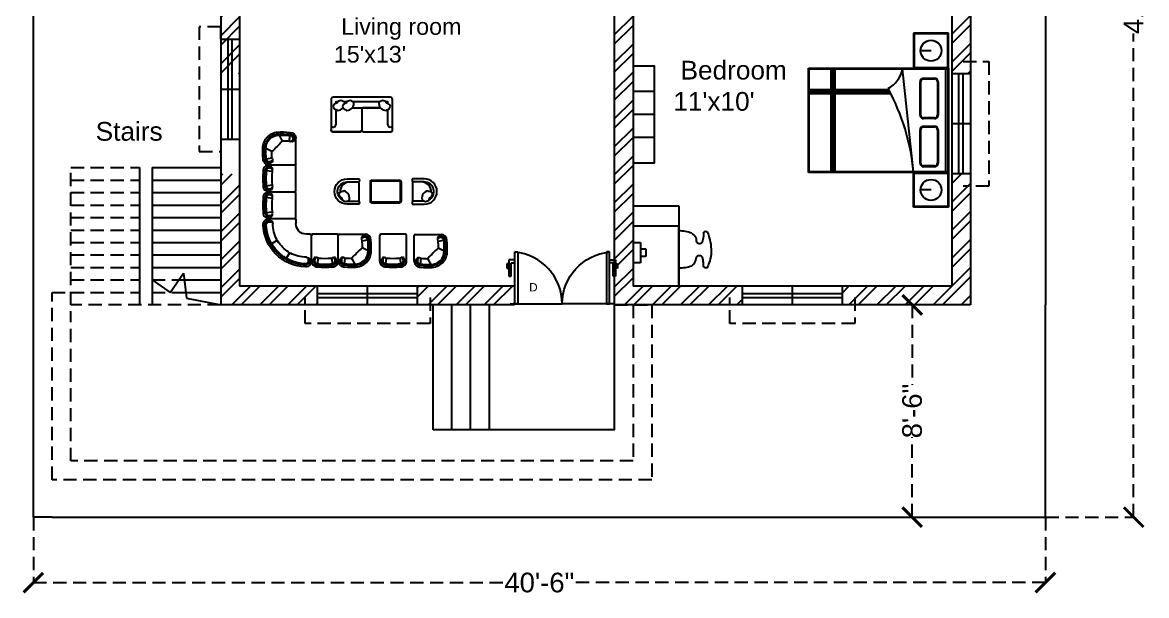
# Model space of a CAD drawing. Header units: inches. Extents: x -610279 to 716273, y -3458896 to 18603.
# Drawn here: x -14 to 526, y 311 to 586 of the extents above; entities that cross this region are included whole.
import ezdxf

# ---------------------------------------------------------------- set-up
doc = ezdxf.new("R2010")
doc.units = ezdxf.units.IN
doc.linetypes.add('HIDDEN', pattern=[9.525, 6.35, -3.175])
for name, color, linetype in [('1.Wall', 7, 'Continuous'), ('10. dimension', 225, 'Continuous'), ('2. Windows', 5, 'Continuous'), ('3. door', 10, 'Continuous'), ('4. Chajja', 6, 'Continuous'), ('5. text', 131, 'Continuous'), ('6.Furniture', 2, 'Continuous'), ('7. Hatching', 8, 'Continuous'), ('8. Stairs', 3, 'Continuous'), ('porch', 211, 'Continuous')]:
    doc.layers.add(name, color=color, linetype=linetype)
doc.styles.get("Standard").update_dxf_attribs({"font": 'arial.ttf'})
doc.dimstyles.get("Standard").update_dxf_attribs({"dimtxt": 9.4375, "dimasz": 9.4375, "dimexe": 0.18, "dimexo": 0.0625, "dimgap": 0.09, "dimtad": 0, "dimdec": 4, "dimzin": 0, "dimdsep": 46, "dimlunit": 4, "dimtxsty": 'Standard', "dimblk": 'ARCHTICK', "dimcen": 0.09, "dimadec": 0, "dimazin": 0, "dimtfac": 1, "dimtdec": 4, "dimtofl": 0, "dimtmove": 0, "dimatfit": 3, "dimfxl": 1, "dimtolj": 1, "dimtzin": 0, "dimarcsym": 0})

# ---------------------------------------------------------------- blocks, each defined once
blk = doc.blocks.new('door')
at = {"layer": '3. door'}
for p, q in [((15.8, 0), (15.8, 174)), ((15.8, 174), (26.1, 174)), ((26.1, 174.5), (26.1, 0)), ((-3.8, 134.2), (-11, 134.2)), ((-11, 134.2), (-11, 120.1)), ((-11, 120.1), (-11, 120.1)), ((-11, 120.1), (-3.8, 120.1)), ((15.8, 147.4), (-3.8, 147.4)), ((-3.8, 147.4), (-3.8, 92.7)), ((3.8, 92.7), (3.8, 137.5)), ((3.8, 137.5), (15.8, 137.5)), ((-3.8, 92.7), (3.8, 92.7)), ((0, 0), (174.7, 0)), ((26.1, 0), (15.8, 0))]:
    blk.add_line(p, q, dxfattribs=at)
blk.add_arc((0, 0), 174.7, 0, 84.6285, dxfattribs=at)
blk = doc.blocks.new('window')
at = {"layer": '2. Windows'}
for p, q in [((-48, 9), (-48, 0)), ((-48, 5.5), (0, 5.5)), ((-24, 9), (-24, 0)), ((0, 9), (0, 0)), ((-48, 3.5), (0, 3.5))]:
    blk.add_line(p, q, dxfattribs=at)
blk = doc.blocks.new('window chajja')
at = {"layer": '4. Chajja', "linetype": 'HIDDEN'}
blk.add_lwpolyline([(6, 5.5), (6, 17.91), (-54, 17.91), (-54, 5.5)], dxfattribs=at)
at = {"layer": '2. Windows'}
blk.add_blockref('window', (0, 0), dxfattribs=at)
blk = doc.blocks.new('A$C0EA4476A')
at = {"linetype": 'ByBlock', "lineweight": -2}
for p, q in [((0, 2.008), (0, 1.508)), ((0.5, 2.008), (0, 2.008)), ((0.01, 1.998), (0.01, 1.518)), ((0.49, 1.998), (0.01, 1.998)), ((0.49, 1.518), (0.49, 1.998)), ((0.5, 2.008), (2, 2.008)), ((0.5, 0), (0.5, 2.008)), ((0.5, 1.508), (0.5, 2.008)), ((0.51, 1.998), (1.99, 1.998)), ((0.51, 0.01), (0.51, 1.998)), ((0.51, 1.968), (1.99, 1.968)), ((1.99, 1.998), (1.99, 0.01)), ((2, 2.008), (2, 0)), ((2, 2.008), (2.5, 2.008)), ((2, 1.508), (2, 2.008)), ((2.01, 1.998), (2.49, 1.998)), ((2.01, 1.518), (2.01, 1.998)), ((2.49, 1.998), (2.49, 1.518)), ((2.5, 2.008), (2.5, 1.508)), ((0.646, 1.65), (0.646, 1.81)), ((0.656, 1.65), (0.656, 1.81)), ((0.696, 1.86), (1.176, 1.86)), ((0.696, 1.85), (1.176, 1.85)), ((1.216, 1.81), (1.216, 1.65)), ((1.226, 1.81), (1.226, 1.65)), ((1.336, 1.65), (1.336, 1.81)), ((1.346, 1.65), (1.346, 1.81)), ((1.386, 1.86), (1.866, 1.86)), ((1.386, 1.85), (1.866, 1.85)), ((1.906, 1.81), (1.906, 1.65)), ((1.916, 1.81), (1.916, 1.65)), ((0.25, 1.758), (0.25, 1.608)), ((2.25, 1.758), (2.25, 1.608)), ((0, 1.508), (0.5, 1.508)), ((0.01, 1.518), (0.49, 1.518)), ((1.99, 1.508), (0.51, 1.349)), ((1.176, 1.61), (0.696, 1.61)), ((1.176, 1.6), (0.696, 1.6)), ((1.866, 1.61), (1.386, 1.61)), ((1.866, 1.6), (1.386, 1.6)), ((2.5, 1.508), (2, 1.508)), ((2.49, 1.518), (2.01, 1.518)), ((0.812, 1.153), (0.812, 0.01)), ((0.842, 1.169), (0.842, 0.01)), ((0.872, 1.184), (0.872, 0.01)), ((0.51, 0.377), (1.99, 0.377)), ((0.51, 0.35), (1.99, 0.35)), ((0.51, 0.322), (1.99, 0.322)), ((1.99, 0.01), (0.51, 0.01)), ((2, 0), (0.5, 0))]:
    blk.add_line(p, q, dxfattribs=at)
for centre in [(0.25, 1.758), (2.25, 1.758)]:
    blk.add_circle(centre, 0.15, dxfattribs=at)
for centre, radius, start, end in [((0.696, 1.81), 0.05, 90, 180), ((0.696, 1.81), 0.04, 90, 180), ((1.176, 1.81), 0.05, 0, 90), ((1.176, 1.81), 0.04, 0, 90), ((1.386, 1.81), 0.05, 90, 180), ((1.386, 1.81), 0.04, 90, 180), ((1.866, 1.81), 0.05, 0, 90), ((1.866, 1.81), 0.04, 0, 90), ((0.696, 1.65), 0.05, 180, 270), ((0.696, 1.65), 0.04, 180, 270), ((1.176, 1.65), 0.04, 270, 0), ((1.176, 1.65), 0.05, 270, 0), ((1.386, 1.65), 0.05, 180, 270), ((1.386, 1.65), 0.04, 180, 270), ((1.866, 1.65), 0.05, 270, 0), ((1.866, 1.65), 0.04, 270, 0), ((2.293, -1.636), 3.158, 95.5104, 118.3399), ((0.44, 0.952), 0.403, 28.4688, 79.9557)]:
    blk.add_arc(centre, radius, start, end, dxfattribs=at)
blk = doc.blocks.new('cupboard')
at = {"layer": '6.Furniture'}
for p, q in [((-11, 10.15), (-11, 0)), ((0, 10.15), (0, 0)), ((11, 10.15), (11, 0))]:
    blk.add_line(p, q, dxfattribs=at)
blk.add_lwpolyline([(-23.42, 0), (-23.42, 10.15), (23.42, 10.15), (23.42, 0)], dxfattribs=at)
blk = doc.blocks.new('study table')
blk.add_ellipse((23.88, 13.5), major_axis=(6.38, 0), ratio=0.790122, start_param=-0.827986, end_param=-0.014475)
at = {"layer": '6.Furniture'}
for p, q in [((0, 38.69), (21.97, 38.69)), ((21.97, 38.69), (21.97, 0)), ((21.97, 28.89), (0, 28.89)), ((21.97, 0), (21.97, 28.89)), ((0, 21.06), (3.57, 21.06)), ((3.57, 21.06), (3.57, 11.22)), ((3.57, 17.98), (6.13, 17.98)), ((6.13, 17.98), (6.13, 14.3)), ((3.57, 11.22), (0, 11.22)), ((6.13, 14.3), (3.57, 14.3))]:
    blk.add_line(p, q, dxfattribs=at)
for centre, major_axis, start_param, end_param in [((21.79, 14.93), (14.76, 0), 1.121417, 1.558752), ((21.37, 23.1), (-18.19, 0), 1.60343, 1.955577)]:
    blk.add_ellipse(centre, major_axis=major_axis, ratio=0.790122, start_param=start_param, end_param=end_param, dxfattribs=at)
blk.add_rational_spline([(28.2, 25.43), (30.48, 24.11), (30.32, 21.88), (30.26, 21.11), (31.1, 20.72), (31.94, 20.33), (32.76, 20.74), (33.58, 21.15), (33.49, 21.92), (34.14, 23.75), (33.91, 25.64), (33.93, 26.38), (34.87, 26.38), (35.81, 26.38), (35.82, 25.64), (39.36, 17.52), (35.82, 9.41), (35.58, 8.84), (34.82, 8.85), (34.06, 8.87), (33.86, 9.45), (33.83, 11.53), (33.44, 13.59), (33.22, 14.74), (31.75, 14.66), (30.28, 14.59), (30.26, 13.42)], [1, 0.878093482214, 1, 0.853089346592, 1, 0.853089346592, 1, 0.853089346592, 1, 0.982852372551, 1, 0.712340650608, 1, 0.712340650608, 1, 0.94538461784, 1, 0.803343545344, 1, 0.803343545344, 1, 0.997750548802, 1, 0.735183046683, 1, 0.735183046683, 1], degree=2, knots=[0, 0, 0, 0.997867, 0.997867, 2.095703, 2.095703, 3.19354, 3.19354, 4.291377, 4.291377, 4.662288, 4.662288, 6.218225, 6.218225, 7.774163, 7.774163, 8.43821, 8.43821, 9.714026, 9.714026, 10.989841, 10.989841, 11.124014, 11.124014, 12.613733, 12.613733, 14.103452, 14.103452, 14.103452], dxfattribs=at)
blk = doc.blocks.new('_ArchTick')
at = {"color": 0, "linetype": 'ByBlock', "const_width": 0.15}
blk.add_lwpolyline([(-0.5, -0.5), (0.5, 0.5)], dxfattribs=at)
blk = doc.blocks.new('*D152')
at = {"layer": '10. dimension', "color": 0, "linetype": 'HIDDEN', "lineweight": -2, "transparency": 16777216}
for p, q in [((477.54, 846.48), (520.03, 846.48)), ((519.85, 846.48), (519.85, 613.97)), ((519.85, 348.48), (519.85, 580.99)), ((477.54, 348.48), (520.03, 348.48))]:
    blk.add_line(p, q, dxfattribs=at)
at = {"layer": 'Defpoints', "color": 0, "linetype": 'HIDDEN', "transparency": 16777216}
for p in [(477.47, 846.48), (477.47, 348.48), (519.85, 348.48)]:
    blk.add_point(p, dxfattribs=at)
at = {"layer": '10. dimension', "color": 0, "linetype": 'HIDDEN', "lineweight": -2, "transparency": 16777216, "xscale": 9.4375, "yscale": 9.4375, "zscale": 9.4375}
for p, rotation in [((519.85, 846.48), 90), ((519.85, 348.48), 270)]:
    blk.add_blockref('_ArchTick', p, dxfattribs=dict(at, rotation=rotation))
at = {"layer": '10. dimension', "color": 0, "linetype": 'HIDDEN', "transparency": 16777216, "insert": (519.85, 597.48), "char_height": 9.438, "attachment_point": 5, "rotation": 90}
blk.add_mtext('\\A1;41\'-6"', dxfattribs=at)
blk = doc.blocks.new('*D153')
at = {"layer": '10. dimension', "color": 0, "linetype": 'HIDDEN', "lineweight": -2, "transparency": 16777216}
for p, q in [((-8.53, 348.41), (-8.53, 316.81)), ((477.47, 348.41), (477.47, 316.81)), ((-8.53, 316.99), (217.98, 316.99)), ((477.47, 316.99), (250.96, 316.99))]:
    blk.add_line(p, q, dxfattribs=at)
at = {"layer": 'Defpoints', "color": 0, "linetype": 'HIDDEN', "transparency": 16777216}
for p in [(-8.53, 348.48), (477.47, 348.48), (-8.53, 316.99)]:
    blk.add_point(p, dxfattribs=at)
at = {"layer": '10. dimension', "color": 0, "linetype": 'HIDDEN', "lineweight": -2, "transparency": 16777216, "xscale": 9.4375, "yscale": 9.4375, "zscale": 9.4375, "rotation": 180}
blk.add_blockref('_ArchTick', (-8.53, 316.99), dxfattribs=at)
at = {"layer": '10. dimension', "color": 0, "linetype": 'HIDDEN', "lineweight": -2, "transparency": 16777216, "xscale": 9.4375, "yscale": 9.4375, "zscale": 9.4375}
blk.add_blockref('_ArchTick', (477.47, 316.99), dxfattribs=at)
at = {"layer": '10. dimension', "color": 0, "linetype": 'HIDDEN', "transparency": 16777216, "insert": (234.47, 316.99), "char_height": 9.438, "attachment_point": 5}
blk.add_mtext('\\A1;40\'-6"', dxfattribs=at)
blk = doc.blocks.new('*D157')
at = {"layer": '10. dimension', "color": 0, "linetype": 'HIDDEN', "lineweight": -2, "transparency": 16777216}
for p, q in [((413.51, 450.48), (413.51, 412.12)), ((413.57, 450.48), (413.69, 450.48)), ((413.51, 348.48), (413.51, 386.84)), ((413.57, 348.48), (413.69, 348.48))]:
    blk.add_line(p, q, dxfattribs=at)
at = {"layer": 'Defpoints', "color": 0, "linetype": 'HIDDEN', "transparency": 16777216}
for p in [(413.51, 450.48), (413.51, 348.48), (413.51, 348.48)]:
    blk.add_point(p, dxfattribs=at)
at = {"layer": '10. dimension', "color": 0, "linetype": 'HIDDEN', "lineweight": -2, "transparency": 16777216, "xscale": 9.4375, "yscale": 9.4375, "zscale": 9.4375}
for p, rotation in [((413.51, 450.48), 90), ((413.51, 348.48), 270)]:
    blk.add_blockref('_ArchTick', p, dxfattribs=dict(at, rotation=rotation))
at = {"layer": '10. dimension', "color": 0, "linetype": 'HIDDEN', "transparency": 16777216, "insert": (413.51, 399.48), "char_height": 9.438, "attachment_point": 5, "rotation": 90}
blk.add_mtext('\\A1;8\'-6"', dxfattribs=at)
blk = doc.blocks.new('A$C707258B2')
at = {"color": 0, "linetype": 'Continuous'}
for p, q in [((0.404, 0.342), (1.074, 0.342)), ((1.104, 0.312), (1.104, 0.212)), ((0.404, 0.292), (0.454, 0.292)), ((0.404, 0.262), (0.454, 0.262)), ((0.6, -0.238), (0.47, -0.313)), ((1.479, -0.063), (1.379, -0.063)), ((1.509, -0.763), (1.509, -0.093)), ((0.929, -0.567), (0.854, -0.697)), ((1.429, -0.763), (1.429, -0.713)), ((1.459, -0.763), (1.459, -0.712))]:
    blk.add_line(p, q, dxfattribs=at)
for centre, radius, start, end in [((0.404, 0.192), 0.15, 90, 181.1754), ((0.378, 0.317), 0.0362, 316.3972, 43.6028), ((0.368, 0.317), 0.0662, 337.8298, 22.1702), ((1.074, 0.312), 0.03, 360, 90), ((1.379, 0.212), 1.125, 181.1754, 268.8246), ((0.404, 0.192), 0.1, 90, 181.1754), ((1.379, 0.212), 1.075, 181.1754, 208.6357), ((0.404, 0.192), 0.07, 90, 181.1754), ((1.379, 0.212), 1.045, 181.1754, 268.8246), ((0.455, 0.256), 0.0357, 345.4262, 90.5555), ((0.454, 0.212), 0.05, 360, 90), ((1.379, 0.212), 0.875, 180, 208.4082), ((1.379, 0.212), 0.275, 180, 270), ((0.587, -0.216), 0.025, 300, 28.4082), ((0.612, -0.259), 0.025, 31.5918, 120), ((1.379, 0.212), 0.875, 211.5918, 238.4082), ((1.479, -0.093), 0.03, 360, 90), ((0.457, -0.291), 0.025, 208.6357, 300), ((0.482, -0.334), 0.025, 120, 211.3643), ((1.379, 0.212), 1.075, 211.3643, 238.6357), ((0.907, -0.555), 0.025, 330, 58.4082), ((0.951, -0.58), 0.025, 61.5918, 150), ((1.379, 0.212), 0.875, 241.5918, 270), ((0.832, -0.685), 0.025, 238.6357, 330), ((0.876, -0.71), 0.025, 150, 241.3643), ((1.379, 0.212), 1.075, 241.3643, 268.8246), ((1.359, -0.763), 0.15, 268.8246, 360), ((1.359, -0.763), 0.1, 268.8246, 360), ((1.359, -0.763), 0.07, 268.8246, 360), ((1.379, -0.713), 0.05, 360, 90), ((1.425, -0.709), 0.0336, 354.6301, 109.3883), ((1.484, -0.799), 0.0662, 67.8298, 112.1702), ((1.484, -0.789), 0.0362, 46.3972, 133.6028)]:
    blk.add_arc(centre, radius, start, end, dxfattribs=at)
blk = doc.blocks.new('A$C1352')
at = {"color": 0}
for points in [[(0.003, 0.053), (0.003, 0.553, -0.414214), (0.053, 0.603), (0.753, 0.603, -0.414214), (0.803, 0.553), (0.803, 0.053, -0.414214), (0.753, 0.003), (0.053, 0.003, -0.414214)], [(0.023, 0.053), (0.023, 0.553, -0.414214), (0.053, 0.583), (0.753, 0.583, -0.414214), (0.783, 0.553), (0.783, 0.053, -0.414214), (0.753, 0.023), (0.053, 0.023, -0.414214)]]:
    blk.add_lwpolyline(points, format="xyb", close=True, dxfattribs=at)
blk = doc.blocks.new('part 01')
at = {"color": 0, "linetype": 'Continuous'}
for p, q in [((-670, 700), (0, 700)), ((30, 30), (30, 670)), ((-591, 527), (-740, 550)), ((-591, 527), (-579, 561)), ((-591, 173), (-740, 150)), ((-670, 0), (0, 0)), ((-591, 173), (-579, 139))]:
    blk.add_line(p, q, dxfattribs=at)
for centre, radius, start, end in [((-670, 550), 150, 90, 181.1754), ((-670, 550), 100, 90, 181.1754), ((-670, 550), 70, 90, 181.1754), ((-660, 518), 133, 56.0897, 95.6132), ((-696, 675), 36.2, 316.3972, 43.6028), ((-660, 518), 103, 42.0066, 95.6132), ((-706, 675), 66.2, 337.8298, 22.1702), ((-600, 607), 25, 332.9608, 56.0897), ((-625, 620), 53.2, 321.0017, 332.9608), ((-602, 570), 25, 340, 42.0066), ((0, 670), 30, 0, 90), ((1178, 350), 2008, 174.2835, 185.7165), ((1178, 350), 1958, 174.2835, 185.7165), ((1178, 350), 1928, 174.2835, 185.7165), ((1178, 350), 1778, 174.2835, 185.7165), ((-670, 150), 150, 178.8246, 270), ((-670, 150), 100, 178.8246, 270), ((-670, 150), 70, 178.8246, 270), ((-660, 182), 133, 264.3868, 303.9103), ((-660, 182), 103, 264.3868, 317.9934), ((-696, 25), 36.2, 316.3972, 43.6028), ((-706, 25), 66.2, 337.8298, 22.1702), ((-600, 93), 25, 303.9103, 27.0392), ((-602, 130), 25, 317.9934, 20), ((-625, 80), 53.2, 27.0392, 38.9983), ((0, 30), 30, 270, 0)]:
    blk.add_arc(centre, radius, start, end, dxfattribs=at)
blk = doc.blocks.new('part02')
at = {"color": 0, "linetype": 'Continuous'}
for p, q in [((0, -670), (0, 0)), ((30, 30), (700, 30)), ((621, -143), (609, -109)), ((621, -143), (770, -120)), ((173, -591), (139, -579)), ((640, -326), (778, -399)), ((173, -591), (150, -740)), ((356, -610), (429, -748))]:
    blk.add_line(p, q, dxfattribs=at)
for centre, radius, start, end in [((30, 0), 30, 90, 180), ((726, 5), 56.2, 153.6122, 206.6666), ((726, 5), 36.2, 136.3972, 223.6028), ((700, -120), 150, 0, 90), ((630, -63), 25, 123.9103, 207.0392), ((655, -50), 53.2, 207.0392, 218.9983), ((632, -100), 25, 137.9934, 200), ((690, -152), 103, 84.3868, 137.9934), ((689, -151), 132, 85.4378, 123.9887), ((-1148, -320), 1778, 0.3836, 5.7165), ((700, -121), 101, 357.5006, 89.858), ((700, -120), 70, 0, 90), ((-1228, -320), 2008, 357.7349, 5.7032), ((-1148, -320), 1958, 355.8657, 5.7165), ((-1148, -320), 2008, 355.818, 5.7165), ((93, -600), 25, 62.9608, 146.0897), ((182, -660), 103, 132.0066, 185.6132), ((80, -625), 53.2, 51.0017, 62.9608), ((130, -602), 25, 70, 132.0066), ((2220, -2190), 2454, 130.6961, 139.3039), ((439, -409), 419, 268.2181, 1.7819), ((439, -409), 369, 268.2181, 1.7819), ((439, -409), 339, 268.2181, 1.7819), ((632, -344), 20, 62, 130.6961), ((650, -308), 20, 180.3836, 242), ((25, -696), 56.2, 63.3334, 116.3878), ((25, -696), 36.2, 46.3972, 133.6028), ((150, -670), 150, 180, 271.1754), ((182, -660), 133, 146.0897, 185.6132), ((150, -670), 100, 180, 271.1754), ((150, -670), 70, 180, 270), ((350, 1258), 2008, 264.2968, 272.2651), ((350, 1178), 2008, 264.2835, 274.182), ((350, 1178), 1958, 264.2835, 274.1343), ((350, 1178), 1778, 264.2835, 269.6164), ((338, -620), 20, 28, 89.6164), ((374, -602), 20, 139.3039, 208)]:
    blk.add_arc(centre, radius, start, end, dxfattribs=at)
blk = doc.blocks.new('LR furniture')
at = {"layer": '6.Furniture'}
for p, q in [((17.64, 61.27), (17.64, 61.79)), ((18, 62.15), (18.68, 62.15)), ((23.11, 62.15), (21.34, 62.15)), ((22.43, 62.15), (23.11, 62.15)), ((39, 62.15), (25.77, 62.15)), ((42.34, 62.15), (41.66, 62.15)), ((42.71, 61.27), (42.71, 61.79)), ((17.64, 58.47), (17.64, 51.09)), ((42.71, 51.09), (42.71, 58.47)), ((23.12, 14.41), (28.75, 14.41)), ((60.19, 14.41), (54.57, 14.41))]:
    blk.add_line(p, q, dxfattribs=at)
at = {"layer": '6.Furniture', "ltscale": 0.03}
blk.add_lwpolyline([(30.18, 48.51, 0.414214), (30.92, 47.77), (44.18, 47.77, 0.414214), (44.92, 48.51), (44.92, 63.26, 0.414214), (43.82, 64.37), (16.53, 64.37, 0.414214), (15.42, 63.26), (15.42, 48.51, 0.414214), (16.16, 47.77), (29.43, 47.77, 0.414214), (30.16, 48.51)], format="xyb", dxfattribs=at)
at = {"layer": '6.Furniture'}
for points in [[(25.62, 59.3), (29.25, 59.3, -0.414214), (30.17, 58.37), (30.17, 48.7, -0.414214), (29.25, 47.77), (16.34, 47.77, -0.414214), (15.42, 48.7)], [(38.52, 59.3), (31.09, 59.3, 0.414214), (30.17, 58.37), (30.17, 48.7, 0.414214), (31.09, 47.77), (44, 47.77, 0.414214), (44.92, 48.7)], [(21, 14.93, -0.785087), (23.13, 23.63), (28.76, 23.62)], [(62.32, 14.93, 0.785087), (60.18, 23.63), (54.56, 23.62)]]:
    blk.add_lwpolyline(points, format="xyb", dxfattribs=at)
blk.add_lwpolyline([(25.62, 59.3), (39.15, 59.3)], dxfattribs=at)
at = {"layer": '6.Furniture', "ltscale": 0.03}
for points in [[(28.75, 14.41, -0.369229), (28.75, 12.93), (23.12, 12.94, -1), (23.13, 25.1), (28.76, 25.1, -0.369229), (28.76, 23.62)], [(54.57, 14.41, 0.369229), (54.57, 12.93), (60.19, 12.94, 1), (60.18, 25.1), (54.56, 25.1, 0.369229), (54.56, 23.62)]]:
    blk.add_lwpolyline(points, format="xyb", close=True, dxfattribs=at)
at = {"layer": '6.Furniture'}
for centre, radius, start, end in [((18.41, 59.34), 2.08, 94.5439, 160.8974), ((18.33, 60.24), 1.89, 186.4279, 269.257), ((18, 61.79), 0.369, 90, 180), ((18, 61.79), 0.369, 90, 180), ((20.01, 60.87), 1.85, 41.7572, 162.9051), ((22.84, 59.34), 2.08, 94.5439, 160.8974), ((22.76, 60.24), 1.89, 186.4279, 269.257), ((18.44, 61.56), 3.57, 354.881, 8.883), ((24.44, 60.87), 1.85, 41.7572, 162.9051), ((22.86, 61.56), 3.57, 271.6116, 8.883), ((41.91, 61.56), 3.57, 171.117, 268.3884), ((40.33, 60.87), 1.85, 17.0949, 138.2428), ((42.01, 60.24), 1.89, 270.743, 353.5721), ((41.93, 59.34), 2.08, 19.1026, 85.4561), ((42.34, 61.79), 0.369, 0, 90), ((18.48, 58.21), 0.221, 142.155, 285.2735), ((18.44, 61.56), 3.57, 271.6116, 319.376), ((22.91, 58.21), 0.221, 142.155, 285.2735), ((41.86, 58.21), 0.221, 254.7265, 37.845), ((16.53, 51.09), 1.11, 180, 270), ((16.53, 51.09), 1.11, 270, 0), ((43.82, 51.09), 1.11, 180, 270), ((43.82, 51.09), 1.11, 270, 0), ((24.43, 19.02), 4.61, 89.9461, 183.658), ((58.89, 19.02), 4.61, 356.342, 90.0539), ((20.92, 17.17), 1.89, 76.6403, 159.4695), ((21.21, 18.02), 2.08, 184.9999, 251.3534), ((21.55, 19.1), 0.221, 60.6238, 203.7423), ((20.7, 15.86), 3.57, 337.0143, 74.2857), ((62.62, 15.86), 3.57, 105.7143, 202.9857), ((61.76, 19.1), 0.221, 336.2577, 119.3762), ((62.4, 17.17), 1.89, 20.5305, 103.3597), ((62.1, 18.02), 2.08, 288.6466, 355.0001), ((22.39, 16.14), 1.85, 182.9922, 304.1401), ((23.13, 19.02), 4.61, 268.8536, 269.9461), ((60.92, 16.14), 1.85, 235.8599, 357.0078), ((60.19, 19.02), 4.61, 270.0539, 271.1464)]:
    blk.add_arc(centre, radius, start, end, dxfattribs=at)
at = {"layer": '6.Furniture', "ltscale": 0.03}
for name, p, xscale, yscale, zscale, rotation in [('part02', (-2.04, 31.79), -0.01843667353774783, 0.01843667353774783, 0.01843667353774783, 269.9999999999968), ('A$C707258B2', (-0.32, -21.84), -18.43667353774783, 18.43667353774783, 18.43667353774783, 269.9999999999968), ('part 01', (18.89, -2.04), 0.01843667353774783, 0.01843667353774783, 0.01843667353774783, 90), ('part 01', (51.67, -2.04), 0.01843667353774783, 0.01843667353774783, 0.01843667353774783, 90)]:
    blk.add_blockref(name, p, dxfattribs=dict(at, xscale=xscale, yscale=yscale, zscale=zscale, rotation=rotation))
for name, p, xscale, yscale, zscale in [('part 01', (-2.04, 18.89), 0.01843667353774783, 0.01843667353774783, 0.01843667353774783), ('A$C1352', (34.23, 13.43), 18.43667353774783, 18.43667353774783, 18.43667353774783), ('part 01', (-2.04, 5.98), 0.01843667353774783, 0.01843667353774783, 0.01843667353774783), ('part02', (18.89, -2.04), 0.01843667353774783, 0.01843667353774783, 0.01843667353774783), ('part02', (55.39, -2.19), 0.01843667353774783, 0.01843667353774783, 0.01843667353774783)]:
    blk.add_blockref(name, p, dxfattribs=dict(at, xscale=xscale, yscale=yscale, zscale=zscale))

msp = doc.modelspace()

# ---------------------------------------------------------------- hatches: boundary and pattern name
at = {"layer": '7. Hatching'}
h = msp.add_hatch(dxfattribs=at)
h.set_pattern_fill('ANSI32', color=256)
h.paths.add_polyline_path([(90.47461, 789.47605), (114.47461, 789.47605), (114.47461, 798.47605), (81.47461, 798.47605), (81.47461, 660.5212), (90.47461, 660.4762), (90.47461, 672.47605), (162.47461, 672.47605), (162.47461, 681.47605), (90.47461, 681.47605)])
h.paths.add_polyline_path([(186.13532, 798.47605), (162.47461, 798.47605), (162.47461, 789.47605), (186.47461, 789.47605), (186.47461, 793.52188, -0.034202564)])
h.paths.add_polyline_path([(277.17848, 798.47605), (222.47461, 798.47605), (222.47461, 779.19275), (223.2553, 779.19275), (223.2553, 773.50593), (224.76126, 773.50593), (224.76126, 770.56578), (223.2553, 770.56578), (223.2553, 767.8191), (222.47461, 767.8191), (222.47461, 615.47605), (231.47461, 615.47605), (231.47461, 679.52722), (230.70331, 679.52722), (230.70331, 685.14559), (229.21547, 685.14559), (229.21547, 688.05034), (230.70331, 688.05034), (230.70331, 690.76396), (231.47461, 690.76396), (231.47461, 789.47605), (277.17848, 789.47605)])
h.paths.add_polyline_path([(441.47461, 798.47605), (325.17848, 798.47605), (325.17848, 789.47605), (378.49423, 789.47605), (378.47398, 790.44226), (383.11143, 790.53945), (383.08569, 791.76752), (385.48329, 791.81777), (385.50903, 790.5897), (387.74888, 790.63664), (387.7732, 789.47605), (432.47461, 789.47605), (432.47461, 767.15126), (441.47461, 767.10626)])
h.paths.add_polyline_path([(441.47461, 731.10581), (432.47461, 731.15081), (432.47461, 677.39882), (441.47461, 677.35382)])
h.paths.add_polyline_path([(432.47461, 705.47605), (372.47461, 705.47605), (372.47461, 759.47605), (363.47461, 759.47605), (363.47461, 669.47605), (267.47461, 669.47605), (267.47461, 660.47605), (363.47461, 660.47605), (363.47461, 624.47605), (315.69754, 624.47605, -0.027757646), (315.47461, 620.46348), (315.47461, 615.47605), (402.16661, 615.47605, -0.033999313), (402.47461, 619.58166), (402.47461, 624.47605), (372.47461, 624.47605), (372.47461, 696.47605), (432.47461, 696.47605)])
h.paths.add_polyline_path([(441.47461, 615.26676), (432.47461, 615.26676), (432.47461, 561.47605), (441.47461, 561.47605)])
h.paths.add_polyline_path([(441.47461, 641.35337), (432.47461, 641.39837), (432.47461, 640.83613), (433.12574, 640.83613), (433.12574, 638.54527), (434.38179, 638.54527), (434.38179, 636.09305), (433.12574, 636.09305), (433.12574, 631.34996), (432.47461, 631.34996), (432.47461, 615.26676), (441.47461, 615.26676)])
h.paths.add_polyline_path([(186.47461, 624.47605), (90.47461, 624.47605), (90.47461, 636.4759), (81.47461, 636.5209), (81.47461, 561.47605), (90.47461, 561.47605), (90.47461, 615.47605), (186.47461, 615.47605)])
h.paths.add_polyline_path([(90.47461, 513.47605), (81.47461, 513.47605), (81.47461, 450.47605), (127.97461, 450.47605), (127.97461, 459.47605), (90.47461, 459.47605)])
h.paths.add_polyline_path([(279.47461, 593.91726), (278.69641, 593.91726), (278.69641, 596.65515), (277.19527, 596.65515), (277.19527, 599.58588), (278.69641, 599.58588), (278.69641, 605.25449), (279.47461, 605.25449), (279.47461, 624.47605), (270.47461, 624.47605), (270.47461, 472.11227), (271.01265, 472.11227), (271.01265, 470.2193), (272.05054, 470.2193), (272.05054, 468.19299), (271.01265, 468.19299), (271.01265, 464.27371), (270.47461, 464.27371), (270.47461, 450.47605), (331.97461, 450.47605), (331.97461, 459.47605), (279.47461, 459.47605)])
h.paths.add_polyline_path([(441.47461, 513.47605), (432.47461, 513.47605), (432.47461, 459.47605), (379.97461, 459.47605), (379.97461, 450.47605), (441.47461, 450.47605)])
h.paths.add_polyline_path([(222.47461, 459.47605), (175.97461, 459.47605), (175.97461, 450.47605), (222.47461, 450.47605)])

# ---------------------------------------------------------------- linework, layer by layer
at = {"layer": '1.Wall'}
for p, q in [((-8.52539, 456.47605), (-8.52539, 798.47605)), ((81.47461, 798.47605), (81.47461, 450.47605)), ((441.47461, 798.47605), (441.47461, 450.47605)), ((477.47461, 798.47605), (477.47461, 450.47605)), ((432.47461, 789.47605), (432.47461, 459.47605)), ((270.47461, 624.47605), (270.47461, 450.47605)), ((279.47461, 624.47605), (279.47461, 459.47605)), ((90.47461, 615.47605), (90.47461, 459.47605)), ((222.47461, 459.47605), (90.47461, 459.47605)), ((222.47461, 459.47605), (222.47461, 450.47605)), ((432.47461, 459.47605), (279.47461, 459.47605)), ((-8.52539, 348.47605), (-8.52539, 456.47605)), ((222.47461, 450.47605), (81.47461, 450.47605)), ((441.47461, 450.47605), (270.47461, 450.47605)), ((477.47461, 348.47605), (477.47461, 450.47605)), ((0.47461, 348.47605), (-8.52539, 348.47605)), ((0.47461, 348.47605), (477.47461, 348.47605))]:
    msp.add_line(p, q, dxfattribs=at)
at = {"layer": '4. Chajja', "linetype": 'HIDDEN'}
msp.add_lwpolyline([(81.47461, 578.16989), (81.47461, 584.16989), (71.15178, 584.16989), (71.15178, 524.16989), (81.47461, 524.16989)], dxfattribs=at)
at = {"layer": '8. Stairs', "linetype": 'HIDDEN'}
for p, q in [((9.47461, 516.47605), (42.47461, 516.47605)), ((9.47461, 510.47605), (42.47461, 510.47605)), ((9.47461, 504.47605), (42.47461, 504.47605)), ((9.47461, 504.47605), (42.47461, 504.47605)), ((9.47461, 498.47605), (42.47461, 498.47605)), ((9.47461, 492.47605), (42.47461, 492.47605)), ((9.47461, 492.47605), (42.47461, 492.47605)), ((9.47461, 492.47605), (42.47461, 492.47605)), ((9.47461, 486.47605), (42.47461, 486.47605)), ((9.47461, 480.47605), (42.47461, 480.47605)), ((9.47461, 474.47605), (42.47461, 474.47605)), ((9.47461, 468.47605), (42.47461, 468.47605)), ((9.47461, 462.47605), (42.47461, 462.47605)), ((48.47461, 462.47605), (81.47461, 462.47605)), ((9.47461, 456.47605), (42.47461, 456.47605)), ((48.47461, 456.47605), (81.47461, 456.47605))]:
    msp.add_line(p, q, dxfattribs=at)
at = {"layer": '8. Stairs'}
for p, q in [((42.47461, 516.47605), (42.47461, 450.47605)), ((48.47461, 516.47605), (48.47461, 450.47605)), ((48.47461, 516.47605), (48.47461, 450.47605)), ((48.47461, 516.47605), (81.47461, 516.47605)), ((48.47461, 510.47605), (81.47461, 510.47605)), ((48.47461, 504.47605), (81.47461, 504.47605)), ((48.47461, 504.47605), (81.47461, 504.47605)), ((48.47461, 498.47605), (81.47461, 498.47605)), ((48.47461, 492.47605), (81.47461, 492.47605)), ((48.47461, 492.47605), (81.47461, 492.47605)), ((48.47461, 492.47605), (81.47461, 492.47605)), ((48.47461, 486.47605), (81.47461, 486.47605)), ((48.47461, 480.47605), (81.47461, 480.47605)), ((48.47461, 474.47605), (81.47461, 474.47605)), ((48.47461, 468.47605), (81.47461, 468.47605)), ((57.21084, 456.47605), (63.54034, 465.69205)), ((63.54034, 465.69205), (64.97461, 453.77172)), ((48.47461, 462.47605), (57.21084, 456.47605)), ((63.92729, 462.47605), (81.47461, 462.47605)), ((64.64922, 456.47605), (81.47461, 456.47605)), ((64.97461, 453.77172), (81.47461, 450.47605)), ((183.47461, 390.47605), (183.47461, 450.47605)), ((192.47461, 390.47605), (192.47461, 450.47605)), ((201.47461, 390.47605), (201.47461, 450.47605)), ((210.47461, 390.47605), (183.47461, 390.47605))]:
    msp.add_line(p, q, dxfattribs=at)
at = {"layer": '8. Stairs', "linetype": 'HIDDEN'}
msp.add_lwpolyline([(81.47461, 582.47605), (81.47461, 450.47605), (9.47461, 450.47605), (9.47461, 516.47605)], dxfattribs=at)
at = {"layer": 'porch', "linetype": 'HIDDEN'}
for points in [[(288.47461, 450.47605), (288.47461, 366.47605), (0.47461, 366.47605), (0.47461, 456.47605), (9.47461, 456.47605)], [(279.47461, 450.47605), (279.47461, 375.47605), (9.47461, 375.47605), (9.47461, 447.47605)], [(270.47461, 450.47605), (288.47461, 450.47605)]]:
    msp.add_lwpolyline(points, dxfattribs=at)
at = {"layer": 'porch'}
msp.add_lwpolyline([(270.47461, 450.47605), (270.47461, 390.47605), (210.47461, 390.47605), (210.47461, 450.47605)], dxfattribs=at)

# ---------------------------------------------------------------- block references
at = {"yscale": 0.1433317497789718, "zscale": 0.1433317497789718}
for p, xscale in [((220.38553, 450.98393), 0.1433317497789718), ((270.47461, 450.98393), -0.1433317497789718)]:
    msp.add_blockref('door', p, dxfattribs=dict(at, xscale=xscale))
at = {"layer": '2. Windows', "rotation": 90.00000000000001}
msp.add_blockref('window', (90.47461, 578.16989), dxfattribs=at)
at = {"layer": '3. door', "linetype": 'HIDDEN'}
msp.add_blockref('LR furniture', (119.02826, 485.95909), dxfattribs=at)
at = {"layer": '4. Chajja', "xscale": -1}
for p, rotation in [((432.47461, 561.47605), 270), ((175.97461, 459.47605), 180), ((379.97461, 459.47605), 180)]:
    msp.add_blockref('window chajja', p, dxfattribs=dict(at, rotation=rotation))
at = {"layer": '6.Furniture', "xscale": 33.45885285455006, "yscale": 33.45885285455006, "zscale": 33.45885285455006, "rotation": 270}
msp.add_blockref('A$C0EA4476A', (363.73281, 581.03018), dxfattribs=at)
at = {"layer": '6.Furniture', "rotation": 270}
msp.add_blockref('cupboard', (279.47461, 541.97605), dxfattribs=at)
at = {"layer": '6.Furniture'}
msp.add_blockref('study table', (279.47461, 459.47605), dxfattribs=at)

# ---------------------------------------------------------------- texts
at = {"layer": '5. text', "attachment_point": 1}
for s, width, insert, char_height in [(" {\\H0.88889x;Living room\\P15'x13'}", 68.2785578, (135.79199, 588.29682), 9), (" Bedroom\\P11'x10'", 53.9158377, (298.79135, 567.81468), 9), ('Stairs', 40.6739067, (21.40612, 538.40007), 9), ('D', 18.7084902, (229.59043, 460.96457), 4)]:
    msp.add_mtext_dynamic_manual_height_columns(s, width=width, gutter_width=12.5, heights=[0], dxfattribs=dict(at, insert=insert, char_height=char_height))

# ---------------------------------------------------------------- dimensions: what is measured, and where the dimension line sits
at = {"layer": '10. dimension', "linetype": 'HIDDEN'}
for base, p1, p2, picture, middle in [((519.85139, 348.47605), (477.47461, 846.47605), (477.47461, 348.47605), '*D152', (519.85139, 597.47605)), ((413.50877, 348.47605), (413.50877, 450.47605), (413.50877, 348.47605), '*D157', (413.50877, 399.47605))]:
    dim = msp.add_linear_dim(base=base, p1=p1, p2=p2, angle=90, dimstyle='Standard', dxfattribs=at)
    dim.commit()
    dim.dimension.update_dxf_attribs({"geometry": picture, "text_midpoint": middle})
dim = msp.add_linear_dim(base=(-8.52539, 316.99101), p1=(477.47461, 348.47605), p2=(-8.52539, 348.47605), dimstyle='Standard', dxfattribs=at)
dim.commit()
dim.dimension.update_dxf_attribs({"geometry": '*D153', "text_midpoint": (234.47461, 316.99101)})

doc.saveas('drawing.dxf')
